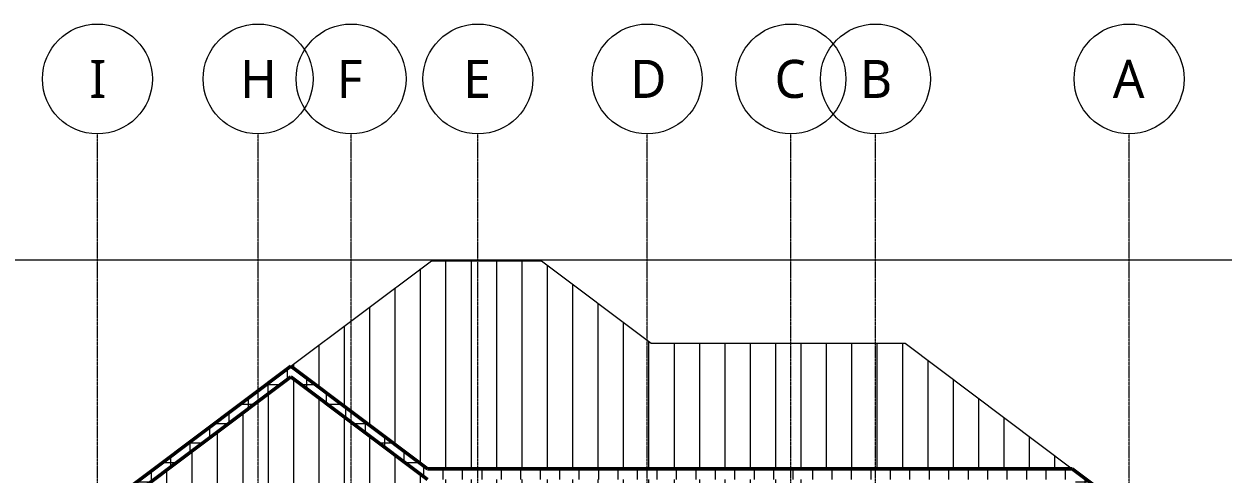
# Model space of a CAD drawing. Header units: millimetres. Extents: x -18254 to 14487, y -2297 to 13088.
# Drawn here: x -10690 to 3488, y 7767 to 13088 of the extents above; entities that cross this region are included whole.
import ezdxf

# ---------------------------------------------------------------- set-up
doc = ezdxf.new("R2010")
doc.units = ezdxf.units.MM
doc.linetypes.add('Dash Dot 4_5mm', pattern=[7.5, 4.5, -1.5, 0, -1.5])
doc.linetypes.add('Grid Line 12_5mm', pattern=[21.5, 12.5, -3, 3, -3])
for name, color, linetype, lineweight in [('A-FLOR-LEVL', 51, 'Continuous', 9), ('A-ROOF', 132, 'Continuous', 15), ('A-ROOF-PATT', 132, 'Continuous', 15), ('S-GRID', 1, 'Continuous', 9), ('S-GRID-IDEN', 1, 'Continuous', 9)]:
    doc.layers.add(name, color=color, linetype=linetype, lineweight=lineweight)
doc.styles.add('Trebuchet MS_1', font='trebuc.ttf', dxfattribs={"height": 450})

# ---------------------------------------------------------------- blocks, each defined once
blk = doc.blocks.new('Grid - M_Grid Head - Circle-50561-Section 3')
at = {"layer": 'S-GRID-IDEN'}
blk.add_circle((2378, 12438), 650, dxfattribs=at)

msp = doc.modelspace()

# ---------------------------------------------------------------- hatches: boundary and pattern name
at = {"layer": 'A-ROOF-PATT', "lineweight": 9}
h = msp.add_hatch(dxfattribs=at)
h.set_pattern_fill('FP_4', color=256, style=0, pattern_type=2)
h.set_pattern_definition([(90, (0, 6449.36), (-300, 2e-14), [])])
h.paths.add_polyline_path([(-2283, 7829), (1705, 7829), (-272, 9313), (-3272, 9313), (-4572, 10288), (-5872, 10288), (-7535, 9041), (-5920, 7829), (-3960, 7829)])
h = msp.add_hatch(dxfattribs=at)
h.set_pattern_fill('FP_2', color=256, style=0, pattern_type=2)
h.set_pattern_definition([(0, (-2283.7, 5143.75), (0, 230), []), (90, (-2283.7, 5143.75), (-230, 1e-14), [])])
h.paths.add_polyline_path([(2378, 7200), (2378, 7325), (1705, 7829), (-5920, 7829), (-7535, 9041), (-9822, 7325), (-9822, 7200), (-7535, 8916), (-5920, 7704), (1705, 7704)])
h = msp.add_hatch(dxfattribs=at)
h.set_pattern_fill('FP_3', color=256, style=0, pattern_type=2)
h.set_pattern_definition([(90, (0, 11822.64), (-300, 2e-14), [])])
h.paths.add_polyline_path([(-1672, 7200), (-622, 7200), (-1295, 7704), (-5920, 7704), (-7535, 8916), (-9822, 7200), (-2283, 7200)])

# ---------------------------------------------------------------- linework, layer by layer
at = {"layer": 'A-FLOR-LEVL', "linetype": 'Dash Dot 4_5mm'}
msp.add_line((-18254, 10300), (13687, 10300), dxfattribs=at)
at = {"layer": 'A-ROOF'}
for p, q in [((-7535, 9041), (-5872, 10288)), ((-5872, 10288), (-4572, 10288)), ((-4572, 10288), (-3272, 9313)), ((-3272, 9313), (-272, 9313)), ((-272, 9313), (1705, 7829))]:
    msp.add_line(p, q, dxfattribs=at)
at = {"layer": 'A-ROOF', "lineweight": 50}
for p, q in [((-7535, 9041), (-9822, 7325)), ((-5920, 7829), (-7535, 9041)), ((-9822, 7200), (-7535, 8916)), ((-7535, 8916), (-5920, 7704)), ((1705, 7829), (-5920, 7829)), ((2378, 7325), (1705, 7829))]:
    msp.add_line(p, q, dxfattribs=at)
at = {"layer": 'S-GRID', "linetype": 'Grid Line 12_5mm'}
for p, q in [((-9822, -2297), (-9822, 11788)), ((-7922, -2297), (-7922, 11788)), ((-6822, -2297), (-6822, 11788)), ((-5322, -2297), (-5322, 11788)), ((-3322, -2297), (-3322, 11788)), ((-1622, -2297), (-1622, 11788)), ((-622, -2297), (-622, 11788)), ((2378, -2297), (2378, 11788))]:
    msp.add_line(p, q, dxfattribs=at)

# ---------------------------------------------------------------- block references
at = {"layer": 'S-GRID-IDEN'}
for p in [(-12200, 0), (-10300, 0), (-9200, 0), (-7700, 0), (-5700, 0), (-4000, 0), (0, 0)]:
    msp.add_blockref('Grid - M_Grid Head - Circle-50561-Section 3', p, dxfattribs=at)

# ---------------------------------------------------------------- next in the draw order: texts
at = {"layer": 'S-GRID-IDEN', "char_height": 450, "attachment_point": 1, "style": 'Trebuchet MS_1', "bg_fill": 3, "box_fill_scale": 1.25, "bg_fill_color": 256, "bg_fill_true_color": 13158600, "bg_fill_transparency": 0}
for s, insert, width in [('I', (-9915, 12664), 216.46), ('H', (-8135, 12664), 505.06), ('F', (-6992, 12664), 400.84), ('E', (-5495, 12664), 408.86), ('D', (-3521, 12664), 473), ('C', (-1815, 12664), 456.96), ('A', (2185, 12664), 456.96)]:
    msp.add_mtext(s, dxfattribs=dict(at, insert=insert, width=width))

# ---------------------------------------------------------------- next in the draw order: block references
at = {"layer": 'S-GRID-IDEN'}
msp.add_blockref('Grid - M_Grid Head - Circle-50561-Section 3', (-3000, 0), dxfattribs=at)

# ---------------------------------------------------------------- next in the draw order: texts
at = {"layer": 'S-GRID-IDEN', "insert": (-805, 12664), "char_height": 450, "width": 432.91, "attachment_point": 1, "style": 'Trebuchet MS_1', "bg_fill": 3, "box_fill_scale": 1.25, "bg_fill_color": 256, "bg_fill_true_color": 13158600, "bg_fill_transparency": 0}
msp.add_mtext('B', dxfattribs=at)

doc.saveas('drawing.dxf')
